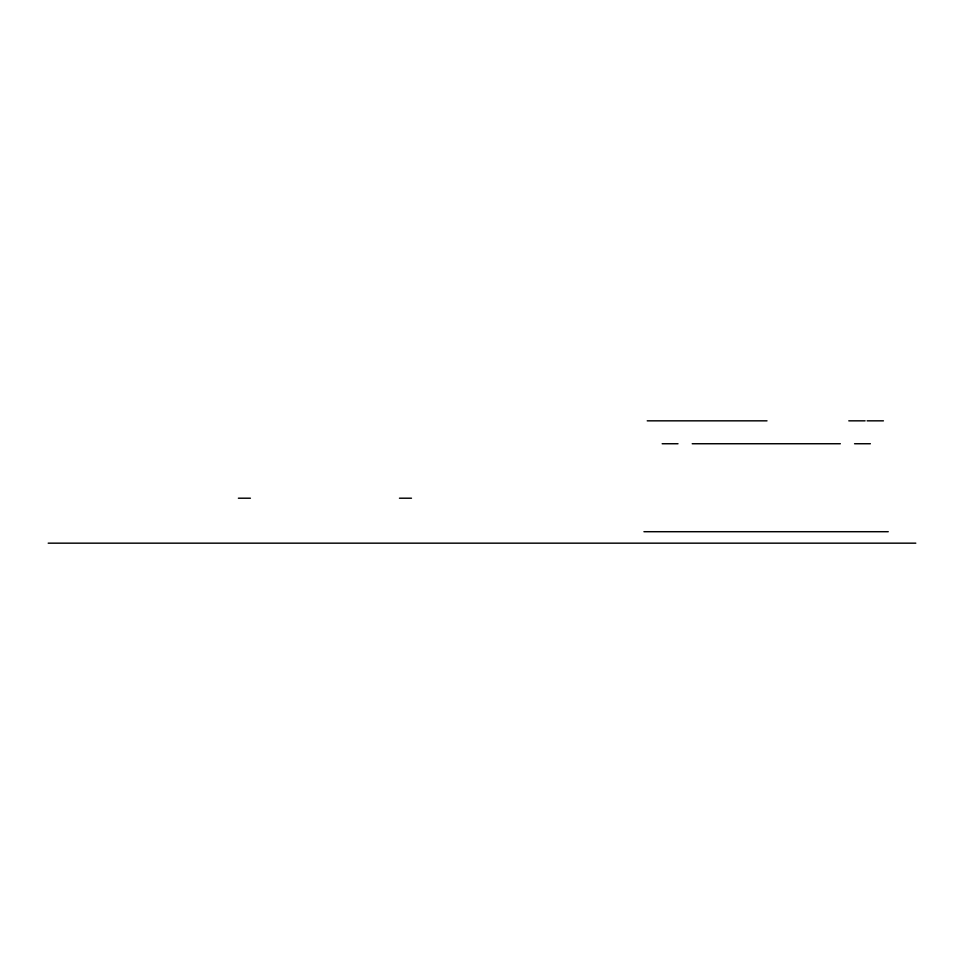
<?xml version="1.0" encoding="UTF-8"?>
<svg xmlns="http://www.w3.org/2000/svg" width="964" height="964" viewBox="0 0 964 964"><rect width="100%" height="100%" fill="white"/><g stroke="black" fill="none" stroke-linecap="round" stroke-linejoin="round"><path stroke-width="1.45" d="M647.23 420.834L767.007 420.834M848.79 420.834L865.094 420.834M867.118 420.834L883.422 420.834M662.172 443.741L678.005 443.741M692.212 443.741L840.343 443.741M854.55 443.741L870.384 443.741M238.385 498.207L250.411 498.207M399.458 498.207L411.483 498.207M643.94 531.706L888.254 531.706M48.2 543.166L915.8 543.166"/></g></svg>
